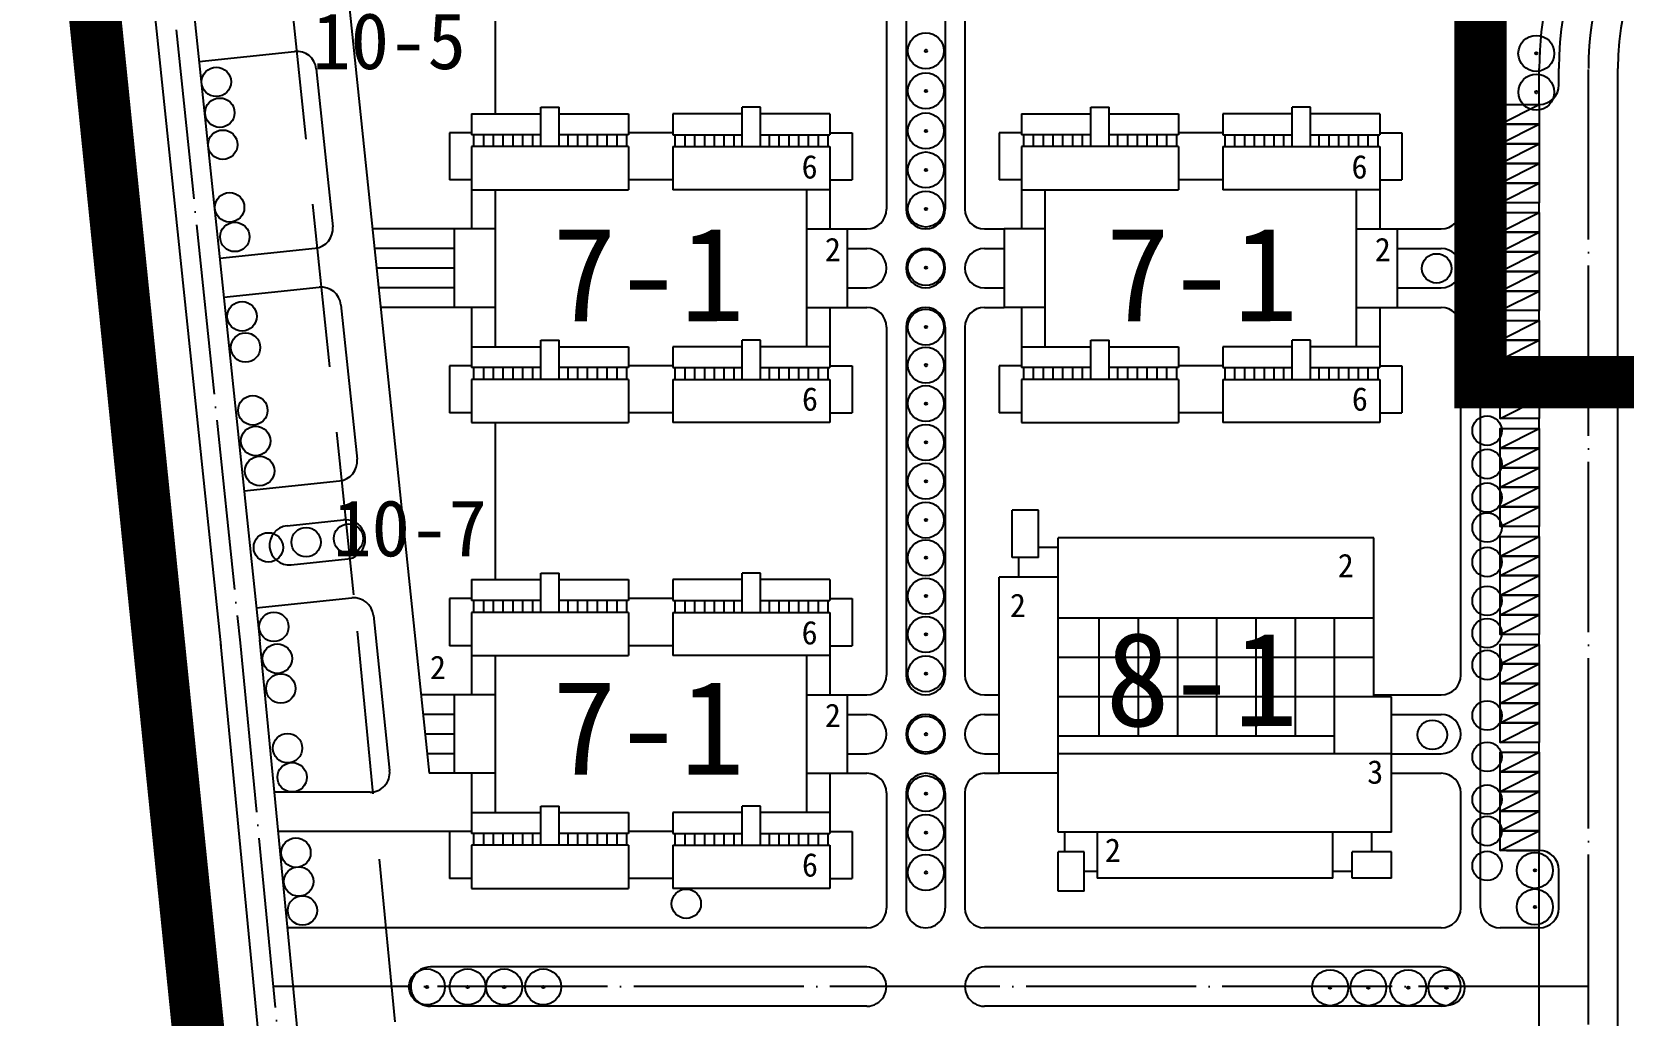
# Model space of a CAD drawing. Extents: x 38883873 to 41204444, y -39183004 to -36939090.
# Drawn here: x 39192493 to 39435874, y -38055701 to -37905420 of the extents above; entities that cross this region are included whole.
import ezdxf

# ---------------------------------------------------------------- set-up
doc = ezdxf.new("R2010")
doc.units = 0
doc.header["$LTSCALE"] = 1000
doc.header["$MEASUREMENT"] = 0
doc.linetypes.add('CENT', pattern=[15, 13, -1, 0, -1])
doc.linetypes.add('DASH', pattern=[0.35, 0.25, -0.1])
doc.layers.get('0').update_dxf_attribs({"linetype": 'CONTINUOUS'})
for name, color, linetype in [('1-CEG', 220, 'CONTINUOUS'), ('A-FACE', 4, 'CONTINUOUS'), ('PUB_TEXT', 4, 'CONTINUOUS'), ('TREE1', 62, 'CONTINUOUS'), ('人行道', 251, 'CONTINUOUS'), ('停车', 165, 'CONTINUOUS'), ('立面1', 131, 'CONTINUOUS'), ('范围', 7, 'CONTINUOUS'), ('道路中心线', 5, 'CENT')]:
    doc.layers.add(name, color=color, linetype=linetype)
doc.styles.add('-黑体', font='SIMHEI.TTF')

# ---------------------------------------------------------------- blocks, each defined once
blk = doc.blocks.new('sdji')
at = {"linetype": 'Continuous', "ltscale": 10}
for radius in [2750, 184]:
    blk.add_circle((512091, 867961), radius, dxfattribs=at)
blk = doc.blocks.new('sij')
at = {"layer": 'TREE1', "linetype": 'Continuous', "ltscale": 10}
blk.add_circle((327690, 1006813), 2250, dxfattribs=at)

msp = doc.modelspace()

# ---------------------------------------------------------------- linework, layer by layer
at = {"layer": 'A-FACE'}
for p, q in [((39214408, -37874945), (39227343, -37998500)), ((39208441, -37875569), (39221388, -37999248)), ((39426047, -37913528), (39426047, -37911020)), ((39435047, -38147154), (39435047, -37911020)), ((39221359, -37998952), (39228083, -38068742)), ((39227331, -37998377), (39234056, -38068166)), ((39423047, -38030528), (39417047, -38030528)), ((39418047, -38030528), (39423047, -38030528)), ((39426047, -38039341), (39426047, -38033528)), ((39423047, -38060341), (39423047, -38042341))]:
    msp.add_line(p, q, dxfattribs=at)
at = {"layer": 'A-FACE', "linetype": 'Continuous', "ltscale": 10}
for p, q in [((39417047, -37931528), (39417047, -37916528)), ((39417047, -37916528), (39423047, -37916528)), ((39423047, -37931528), (39417047, -37931528)), ((39417047, -37948028), (39417047, -37933028)), ((39417047, -37933028), (39423047, -37933028)), ((39423047, -37933028), (39423047, -37931528)), ((39423047, -37948028), (39417047, -37948028)), ((39417047, -37964528), (39417047, -37949528)), ((39417047, -37949528), (39423047, -37949528)), ((39423047, -37949528), (39423047, -37948028)), ((39423047, -37964528), (39417047, -37964528)), ((39423047, -37966028), (39423047, -37964528)), ((39417047, -37981028), (39417047, -37966028)), ((39417047, -37966028), (39423047, -37966028)), ((39423047, -37981028), (39417047, -37981028)), ((39423047, -37982528), (39423047, -37981028)), ((39417047, -37997528), (39417047, -37982528)), ((39417047, -37982528), (39423047, -37982528)), ((39423047, -37997528), (39417047, -37997528)), ((39417047, -38014028), (39417047, -37999028)), ((39417047, -37999028), (39423047, -37999028)), ((39423047, -37999028), (39423047, -37997528)), ((39423047, -38014028), (39417047, -38014028)), ((39417047, -38030528), (39417047, -38015528)), ((39417047, -38015528), (39423047, -38015528)), ((39423047, -38015528), (39423047, -38014028))]:
    msp.add_line(p, q, dxfattribs=at)
at = {"layer": 'A-FACE'}
for centre, radius, start, end in [((39475547, -37911020), 49500, 107.25816, 180.00004), ((39475547, -37911020), 40500, 90, 180), ((39423047, -38033528), 3000, 0, 90), ((39423047, -38039341), 3000, 270, 0)]:
    msp.add_arc(centre, radius, start, end, dxfattribs=at)
at = {"layer": 'A-FACE', "linetype": 'Continuous'}
msp.add_arc((39423047, -37913528), 3000, 270, 0, dxfattribs=at)
at = {"layer": '人行道'}
for p, q in [((39323197, -37879341), (39323197, -37932541)), ((39326197, -37879341), (39326197, -37932541)), ((39332197, -37879341), (39332197, -37932541)), ((39335197, -37879341), (39335197, -37932541)), ((39411047, -37932541), (39411047, -37906187)), ((39414047, -38039341), (39414047, -37906187)), ((39218071, -37909930), (39232685, -37908400)), ((39423047, -37916528), (39423047, -37911020)), ((39317197, -37935541), (39320197, -37935541)), ((39329197, -37935541), (39329197, -37935541)), ((39338197, -37935541), (39341197, -37935541)), ((39401297, -37935541), (39408047, -37935541)), ((39221221, -37940027), (39235836, -37938497)), ((39317197, -37938541), (39320197, -37938541)), ((39329197, -37938541), (39329197, -37938541)), ((39338197, -37938541), (39341197, -37938541)), ((39401297, -37938541), (39408047, -37938541)), ((39323197, -37941541), (39323197, -37941541)), ((39326197, -37941541), (39326197, -37941541)), ((39332197, -37941541), (39332197, -37941541)), ((39335197, -37941541), (39335197, -37941541)), ((39411047, -37941541), (39411047, -37941541)), ((39221846, -37945994), (39236461, -37944464)), ((39317197, -37944541), (39320197, -37944541)), ((39329197, -37944541), (39329197, -37944541)), ((39338197, -37944541), (39341197, -37944541)), ((39401297, -37944541), (39408047, -37944541)), ((39317197, -37947541), (39320197, -37947541)), ((39329197, -37947541), (39329197, -37947541)), ((39338197, -37947541), (39341197, -37947541)), ((39401297, -37947541), (39408047, -37947541)), ((39323197, -37950541), (39323197, -38003741)), ((39326197, -37950541), (39326197, -38003741)), ((39332197, -37950541), (39332197, -38003741)), ((39335197, -37950541), (39335197, -38003741)), ((39411047, -38003741), (39411047, -37950541)), ((39224943, -37975572), (39239557, -37974042)), ((39231525, -37980915), (39240182, -37980009)), ((39232150, -37986883), (39240807, -37985977)), ((39226817, -37993474), (39241431, -37991944)), ((39317197, -38006741), (39320197, -38006741)), ((39329197, -38006741), (39329197, -38006741)), ((39338197, -38006741), (39340447, -38006741)), ((39317197, -38009741), (39320197, -38009741)), ((39329197, -38009741), (39329197, -38009741)), ((39338197, -38009741), (39340447, -38009741)), ((39400447, -38009741), (39408047, -38009741)), ((39323197, -38012741), (39323197, -38012741)), ((39326197, -38012741), (39326197, -38012741)), ((39332197, -38012741), (39332197, -38012741)), ((39335197, -38012741), (39335197, -38012741)), ((39411047, -38012741), (39411047, -38012741)), ((39317197, -38015741), (39320197, -38015741)), ((39329197, -38015741), (39329197, -38015741)), ((39338197, -38015741), (39340447, -38015741)), ((39400447, -38015741), (39408047, -38015741)), ((39317197, -38018741), (39320197, -38018741)), ((39329197, -38018741), (39329197, -38018741)), ((39338197, -38018741), (39340447, -38018741)), ((39400447, -38018741), (39408047, -38018741)), ((39323197, -38021741), (39323197, -38039341)), ((39326197, -38021741), (39326197, -38039341)), ((39332197, -38021741), (39332197, -38039341)), ((39335197, -38021741), (39335197, -38039341)), ((39411047, -38039341), (39411047, -38021741)), ((39423047, -38042341), (39423047, -38030528)), ((39320197, -38042341), (39231567, -38042341)), ((39408047, -38042341), (39338197, -38042341)), ((39423047, -38042341), (39417047, -38042341)), ((39320197, -38048341), (39253448, -38048341)), ((39408051, -38048341), (39338197, -38048341)), ((39320197, -38054341), (39253444, -38054341)), ((39408047, -38054341), (39338197, -38054341))]:
    msp.add_line(p, q, dxfattribs=at)
at = {"layer": '人行道', "linetype": 'Continuous', "ltscale": 10}
for p, q in [((39235981, -37911072), (39238507, -37935201)), ((39239757, -37947136), (39242228, -37970746)), ((39244727, -37994615), (39247210, -38018329)), ((39397747, -38006741), (39408047, -38006741)), ((39244226, -38021641), (39229573, -38021641)), ((39256347, -38027641), (39230151, -38027641))]:
    msp.add_line(p, q, dxfattribs=at)
at = {"layer": '人行道'}
for centre, radius, start, end in [((39475547, -37906187), 61500, 134.10521, 180), ((39475547, -37906187), 64500, 151.10469, 180), ((39320197, -37932541), 3000, 270, 0), ((39329197, -37932541), 3000, 180, 270), ((39329197, -37932541), 3000, 270, 0), ((39338197, -37932541), 3000, 180, 270), ((39408047, -37932541), 3000, 270, 0), ((39320197, -37941541), 3000, 0, 90), ((39329197, -37941541), 3000, 90, 180), ((39329197, -37941541), 3000, 0, 90), ((39338197, -37941541), 3000, 90, 180), ((39408047, -37941541), 3000, 0, 90), ((39320197, -37941541), 3000, 270, 0), ((39329197, -37941541), 3000, 180, 270), ((39329197, -37941541), 3000, 270, 0), ((39338197, -37941541), 3000, 180, 270), ((39408047, -37941541), 3000, 270, 0), ((39320197, -37950541), 3000, 0, 90), ((39329197, -37950541), 3000, 90, 180), ((39329197, -37950541), 3000, 0, 90), ((39338197, -37950541), 3000, 90, 180), ((39408047, -37950541), 3000, 0, 90), ((39231847, -37983898), 3000, 96.16102, 275.79201), ((39320197, -38003741), 3000, 270, 0), ((39329197, -38003741), 3000, 180, 270), ((39329197, -38003741), 3000, 270, 0), ((39338197, -38003741), 3000, 180, 270), ((39320197, -38012741), 3000, 0, 90), ((39329197, -38012741), 3000, 90, 180), ((39329197, -38012741), 3000, 0, 90), ((39338197, -38012741), 3000, 90, 180), ((39408047, -38012741), 3000, 0, 90), ((39320197, -38012741), 3000, 270, 0), ((39329197, -38012741), 3000, 180, 270), ((39329197, -38012741), 3000, 270, 0), ((39338197, -38012741), 3000, 180, 270), ((39408047, -38012741), 3000, 270, 0), ((39320197, -38021741), 3000, 0, 90), ((39329197, -38021741), 3000, 90, 180), ((39329197, -38021741), 3000, 0, 90), ((39338197, -38021741), 3000, 90, 180), ((39408047, -38021741), 3000, 0, 90), ((39320197, -38039341), 3000, 270, 0), ((39329197, -38039341), 3000, 180, 0.00005), ((39338197, -38039341), 3000, 180, 270), ((39408047, -38039341), 3000, 270, 0), ((39417047, -38039341), 3000, 180, 270), ((39408047, -38051341), 3000, 270, 90)]:
    msp.add_arc(centre, radius, start, end, dxfattribs=at)
at = {"layer": '人行道', "linetype": 'Continuous'}
for centre, radius, start, end in [((39475547, -37911020), 52500, 131.32624, 180.00004), ((39239245, -37971058), 3000, 275.97651, 5.97651), ((39408047, -38003741), 3000, 270, 0), ((39253448, -38051341), 3000, 90.00001, 270.00008), ((39320197, -38051341), 3000, 269.99993, 90)]:
    msp.add_arc(centre, radius, start, end, dxfattribs=at)
at = {"layer": '人行道', "linetype": 'Continuous', "ltscale": 10}
for centre, start, end in [((39232997, -37911384), 5.97651, 95.97651), ((39235524, -37935513), 275.97651, 5.97651), ((39236773, -37947448), 5.97651, 95.97651), ((39240494, -37982993), 275.97647, 95.97651), ((39241744, -37994928), 5.97651, 95.97651), ((39244226, -38018641), 270, 5.97651), ((39338197, -38051341), 90, 270.00006)]:
    msp.add_arc(centre, 3000, start, end, dxfattribs=at)
at = {"layer": '停车', "linetype": 'Continuous', "ltscale": 10}
for points in [[(39417047, -37919528), (39417047, -37916528), (39423047, -37916528), (39423047, -37919528), (39417047, -37919528), (39423047, -37916528)], [(39417047, -37922528), (39417047, -37919528), (39423047, -37919528), (39423047, -37922528), (39417047, -37922528), (39423047, -37919528)], [(39417047, -37925528), (39417047, -37922528), (39423047, -37922528), (39423047, -37925528), (39417047, -37925528), (39423047, -37922528)], [(39417047, -37928528), (39417047, -37925528), (39423047, -37925528), (39423047, -37928528), (39417047, -37928528), (39423047, -37925528)], [(39417047, -37931528), (39417047, -37928528), (39423047, -37928528), (39423047, -37931528), (39417047, -37931528), (39423047, -37928528)], [(39417047, -37936028), (39417047, -37933028), (39423047, -37933028), (39423047, -37936028), (39417047, -37936028), (39423047, -37933028)], [(39417047, -37939028), (39417047, -37936028), (39423047, -37936028), (39423047, -37939028), (39417047, -37939028), (39423047, -37936028)], [(39417047, -37942028), (39417047, -37939028), (39423047, -37939028), (39423047, -37942028), (39417047, -37942028), (39423047, -37939028)], [(39417047, -37945028), (39417047, -37942028), (39423047, -37942028), (39423047, -37945028), (39417047, -37945028), (39423047, -37942028)], [(39417047, -37948028), (39417047, -37945028), (39423047, -37945028), (39423047, -37948028), (39417047, -37948028), (39423047, -37945028)], [(39417047, -37952528), (39417047, -37949528), (39423047, -37949528), (39423047, -37952528), (39417047, -37952528), (39423047, -37949528)], [(39417047, -37955528), (39417047, -37952528), (39423047, -37952528), (39423047, -37955528), (39417047, -37955528), (39423047, -37952528)], [(39417047, -37958528), (39417047, -37955528), (39423047, -37955528), (39423047, -37958528), (39417047, -37958528), (39423047, -37955528)], [(39417047, -37961528), (39417047, -37958528), (39423047, -37958528), (39423047, -37961528), (39417047, -37961528), (39423047, -37958528)], [(39417047, -37964528), (39417047, -37961528), (39423047, -37961528), (39423047, -37964528), (39417047, -37964528), (39423047, -37961528)], [(39417047, -37969028), (39417047, -37966028), (39423047, -37966028), (39423047, -37969028), (39417047, -37969028), (39423047, -37966028)], [(39417047, -37972028), (39417047, -37969028), (39423047, -37969028), (39423047, -37972028), (39417047, -37972028), (39423047, -37969028)], [(39417047, -37975028), (39417047, -37972028), (39423047, -37972028), (39423047, -37975028), (39417047, -37975028), (39423047, -37972028)], [(39417047, -37978028), (39417047, -37975028), (39423047, -37975028), (39423047, -37978028), (39417047, -37978028), (39423047, -37975028)], [(39417047, -37981028), (39417047, -37978028), (39423047, -37978028), (39423047, -37981028), (39417047, -37981028), (39423047, -37978028)], [(39417047, -37985528), (39417047, -37982528), (39423047, -37982528), (39423047, -37985528), (39417047, -37985528), (39423047, -37982528)], [(39417047, -37988528), (39417047, -37985528), (39423047, -37985528), (39423047, -37988528), (39417047, -37988528), (39423047, -37985528)], [(39417047, -37991528), (39417047, -37988528), (39423047, -37988528), (39423047, -37991528), (39417047, -37991528), (39423047, -37988528)], [(39417047, -37994528), (39417047, -37991528), (39423047, -37991528), (39423047, -37994528), (39417047, -37994528), (39423047, -37991528)], [(39417047, -37997528), (39417047, -37994528), (39423047, -37994528), (39423047, -37997528), (39417047, -37997528), (39423047, -37994528)], [(39417047, -38002028), (39417047, -37999028), (39423047, -37999028), (39423047, -38002028), (39417047, -38002028), (39423047, -37999028)], [(39417047, -38005028), (39417047, -38002028), (39423047, -38002028), (39423047, -38005028), (39417047, -38005028), (39423047, -38002028)], [(39417047, -38008028), (39417047, -38005028), (39423047, -38005028), (39423047, -38008028), (39417047, -38008028), (39423047, -38005028)], [(39417047, -38011028), (39417047, -38008028), (39423047, -38008028), (39423047, -38011028), (39417047, -38011028), (39423047, -38008028)], [(39417047, -38014028), (39417047, -38011028), (39423047, -38011028), (39423047, -38014028), (39417047, -38014028), (39423047, -38011028)], [(39417047, -38018528), (39417047, -38015528), (39423047, -38015528), (39423047, -38018528), (39417047, -38018528), (39423047, -38015528)], [(39417047, -38021528), (39417047, -38018528), (39423047, -38018528), (39423047, -38021528), (39417047, -38021528), (39423047, -38018528)], [(39417047, -38024528), (39417047, -38021528), (39423047, -38021528), (39423047, -38024528), (39417047, -38024528), (39423047, -38021528)], [(39417047, -38027528), (39417047, -38024528), (39423047, -38024528), (39423047, -38027528), (39417047, -38027528), (39423047, -38024528)], [(39417047, -38030528), (39417047, -38027528), (39423047, -38027528), (39423047, -38030528), (39417047, -38030528), (39423047, -38027528)]]:
    msp.add_lwpolyline(points, dxfattribs=at)
at = {"layer": '立面1', "linetype": 'Continuous', "ltscale": 10}
for p, q in [((39238085, -37873539), (39253286, -38018741)), ((39270347, -37916941), (39273147, -37916941)), ((39290547, -37917941), (39290547, -37921141)), ((39306747, -37921141), (39306747, -37922941)), ((39308247, -37921141), (39308247, -37922941)), ((39309747, -37921141), (39309747, -37922941)), ((39311247, -37921141), (39311247, -37922941)), ((39312747, -37921141), (39312747, -37922941)), ((39360047, -37921141), (39360047, -37922941)), ((39361547, -37921141), (39361547, -37922941)), ((39363047, -37921141), (39363047, -37922941)), ((39364547, -37921141), (39364547, -37922941)), ((39366047, -37921141), (39366047, -37922941)), ((39377947, -37921141), (39377947, -37922941)), ((39290547, -37922941), (39290547, -37929541)), ((39259747, -37928041), (39256347, -37928041)), ((39257097, -37935541), (39244576, -37935541)), ((39310947, -37935541), (39317197, -37935541)), ((39257097, -37938541), (39244890, -37938541)), ((39257097, -37941541), (39245204, -37941541)), ((39257097, -37944541), (39245518, -37944541)), ((39257097, -37947541), (39245832, -37947541)), ((39310947, -37947541), (39317197, -37947541)), ((39270347, -37952541), (39273147, -37952541)), ((39353147, -37956741), (39353147, -37958541)), ((39358547, -37956741), (39358547, -37958541)), ((39360047, -37956741), (39360047, -37958541)), ((39361547, -37956741), (39361547, -37958541)), ((39382447, -37956741), (39382447, -37958541)), ((39314547, -37963641), (39317947, -37963641)), ((39343847, -37963641), (39340447, -37963641)), ((39257097, -38006741), (39252030, -38006741)), ((39263347, -38006741), (39257097, -38006741)), ((39257097, -38009741), (39252344, -38009741)), ((39257097, -38012741), (39252658, -38012741)), ((39257097, -38015741), (39252972, -38015741)), ((39257097, -38018741), (39253286, -38018741)), ((39270347, -38023741), (39273147, -38023741)), ((39259747, -38034841), (39256347, -38034841))]:
    msp.add_line(p, q, dxfattribs=at)
at = {"layer": '立面1', "color": 1, "linetype": 'Continuous', "ltscale": 10}
for p, q in [((39263347, -37893941), (39263347, -37917941)), ((39259747, -37917941), (39270347, -37917941)), ((39259747, -37917941), (39259747, -37921141)), ((39270347, -37922941), (39270347, -37916941)), ((39273147, -37922941), (39273147, -37916941)), ((39273147, -37917941), (39283747, -37917941)), ((39283747, -37917941), (39283747, -37921141)), ((39301147, -37917941), (39290547, -37917941)), ((39303947, -37916941), (39301147, -37916941)), ((39301147, -37922941), (39301147, -37916941)), ((39303947, -37922941), (39303947, -37916941)), ((39314547, -37917941), (39303947, -37917941)), ((39314547, -37917941), (39314547, -37921141)), ((39343847, -37917941), (39354447, -37917941)), ((39343847, -37917941), (39343847, -37921141)), ((39354447, -37916941), (39357247, -37916941)), ((39354447, -37922941), (39354447, -37916941)), ((39357247, -37922941), (39357247, -37916941)), ((39357247, -37917941), (39367847, -37917941)), ((39367847, -37917941), (39367847, -37921141)), ((39385247, -37917941), (39374647, -37917941)), ((39374647, -37917941), (39374647, -37921141)), ((39388047, -37916941), (39385247, -37916941)), ((39385247, -37922941), (39385247, -37916941)), ((39388047, -37922941), (39388047, -37916941)), ((39398647, -37917941), (39388047, -37917941)), ((39398647, -37917941), (39398647, -37921141)), ((39256347, -37920841), (39256347, -37928041)), ((39259747, -37920841), (39256347, -37920841)), ((39270347, -37921141), (39259747, -37921141)), ((39260047, -37921141), (39260047, -37922941)), ((39261547, -37921141), (39261547, -37922941)), ((39263047, -37921141), (39263047, -37922941)), ((39264547, -37921141), (39264547, -37922941)), ((39266047, -37921141), (39266047, -37922941)), ((39267547, -37921141), (39267547, -37922941)), ((39269047, -37921141), (39269047, -37922941)), ((39283747, -37921141), (39273147, -37921141)), ((39274447, -37921141), (39274447, -37922941)), ((39275947, -37921141), (39275947, -37922941)), ((39277447, -37921141), (39277447, -37922941)), ((39278947, -37921141), (39278947, -37922941)), ((39280447, -37921141), (39280447, -37922941)), ((39281947, -37921141), (39281947, -37922941)), ((39283447, -37921141), (39283447, -37922941)), ((39290547, -37920841), (39283747, -37920841)), ((39290547, -37921141), (39301147, -37921141)), ((39290847, -37921141), (39290847, -37922941)), ((39292347, -37921141), (39292347, -37922941)), ((39293847, -37921141), (39293847, -37922941)), ((39295347, -37921141), (39295347, -37922941)), ((39296847, -37921141), (39296847, -37922941)), ((39298347, -37921141), (39298347, -37922941)), ((39299847, -37921141), (39299847, -37922941)), ((39303947, -37921141), (39314547, -37921141)), ((39305247, -37921141), (39305247, -37922941)), ((39314247, -37921141), (39314247, -37922941)), ((39314547, -37920841), (39317947, -37920841)), ((39317947, -37920841), (39317947, -37928041)), ((39340447, -37920841), (39340447, -37928041)), ((39343847, -37920841), (39340447, -37920841)), ((39354447, -37921141), (39343847, -37921141)), ((39344147, -37921141), (39344147, -37922941)), ((39345647, -37921141), (39345647, -37922941)), ((39347147, -37921141), (39347147, -37922941)), ((39348647, -37921141), (39348647, -37922941)), ((39350147, -37921141), (39350147, -37922941)), ((39351647, -37921141), (39351647, -37922941)), ((39353147, -37921141), (39353147, -37922941)), ((39367847, -37921141), (39357247, -37921141)), ((39358547, -37921141), (39358547, -37922941)), ((39367547, -37921141), (39367547, -37922941)), ((39374647, -37920841), (39367847, -37920841)), ((39374647, -37921141), (39385247, -37921141)), ((39374947, -37921141), (39374947, -37922941)), ((39376447, -37921141), (39376447, -37922941)), ((39379447, -37921141), (39379447, -37922941)), ((39380947, -37921141), (39380947, -37922941)), ((39382447, -37921141), (39382447, -37922941)), ((39383947, -37921141), (39383947, -37922941)), ((39388047, -37921141), (39398647, -37921141)), ((39389347, -37921141), (39389347, -37922941)), ((39390847, -37921141), (39390847, -37922941)), ((39392347, -37921141), (39392347, -37922941)), ((39393847, -37921141), (39393847, -37922941)), ((39395347, -37921141), (39395347, -37922941)), ((39396847, -37921141), (39396847, -37922941)), ((39398347, -37921141), (39398347, -37922941)), ((39398647, -37920841), (39402047, -37920841)), ((39402047, -37920841), (39402047, -37928041)), ((39283747, -37922941), (39259747, -37922941)), ((39259747, -37922941), (39259747, -37935541)), ((39283747, -37922941), (39283747, -37929541)), ((39290547, -37922941), (39314547, -37922941)), ((39314547, -37922941), (39314547, -37935541)), ((39367847, -37922941), (39343847, -37922941)), ((39343847, -37922941), (39343847, -37935541)), ((39367847, -37922941), (39367847, -37929541)), ((39374647, -37922941), (39398647, -37922941)), ((39374647, -37922941), (39374647, -37929541)), ((39398647, -37922941), (39398647, -37935541)), ((39290547, -37928041), (39283747, -37928041)), ((39314547, -37928041), (39317947, -37928041)), ((39343847, -37928041), (39340447, -37928041)), ((39374647, -37928041), (39367847, -37928041)), ((39398647, -37928041), (39402047, -37928041)), ((39259747, -37929541), (39283747, -37929541)), ((39263347, -37929541), (39263347, -37953541)), ((39314547, -37929541), (39290547, -37929541)), ((39310947, -37929541), (39310947, -37953541)), ((39343847, -37929541), (39367847, -37929541)), ((39347447, -37929541), (39347447, -37953541)), ((39398647, -37929541), (39374647, -37929541)), ((39395047, -37929541), (39395047, -37953541)), ((39257097, -37935541), (39257097, -37947541)), ((39263347, -37935541), (39257097, -37935541)), ((39317197, -37935541), (39317197, -37947541)), ((39341197, -37935541), (39341197, -37947541)), ((39347447, -37935541), (39341197, -37935541)), ((39395047, -37935541), (39401297, -37935541)), ((39401297, -37935541), (39401297, -37947541)), ((39263347, -37947541), (39257097, -37947541)), ((39259747, -37947541), (39259747, -37956741)), ((39314547, -37947541), (39314547, -37956741)), ((39347447, -37947541), (39341197, -37947541)), ((39343847, -37947541), (39343847, -37956741)), ((39395047, -37947541), (39401297, -37947541)), ((39398647, -37947541), (39398647, -37956741)), ((39270347, -37958541), (39270347, -37952541)), ((39273147, -37958541), (39273147, -37952541)), ((39303947, -37952541), (39301147, -37952541)), ((39301147, -37958541), (39301147, -37952541)), ((39303947, -37958541), (39303947, -37952541)), ((39354447, -37952541), (39357247, -37952541)), ((39354447, -37958541), (39354447, -37952541)), ((39357247, -37958541), (39357247, -37952541)), ((39388047, -37952541), (39385247, -37952541)), ((39385247, -37958541), (39385247, -37952541)), ((39388047, -37958541), (39388047, -37952541)), ((39259747, -37953541), (39270347, -37953541)), ((39273147, -37953541), (39283747, -37953541)), ((39283747, -37953541), (39283747, -37956741)), ((39301147, -37953541), (39290547, -37953541)), ((39290547, -37953541), (39290547, -37956741)), ((39314547, -37953541), (39303947, -37953541)), ((39343847, -37953541), (39354447, -37953541)), ((39357247, -37953541), (39367847, -37953541)), ((39367847, -37953541), (39367847, -37956741)), ((39385247, -37953541), (39374647, -37953541)), ((39374647, -37953541), (39374647, -37956741)), ((39398647, -37953541), (39388047, -37953541)), ((39256347, -37956441), (39256347, -37963641)), ((39259747, -37956441), (39256347, -37956441)), ((39270347, -37956741), (39259747, -37956741)), ((39260047, -37956741), (39260047, -37958541)), ((39261547, -37956741), (39261547, -37958541)), ((39263047, -37956741), (39263047, -37958541)), ((39264547, -37956741), (39264547, -37958541)), ((39266047, -37956741), (39266047, -37958541)), ((39267547, -37956741), (39267547, -37958541)), ((39269047, -37956741), (39269047, -37958541)), ((39283747, -37956741), (39273147, -37956741)), ((39274447, -37956741), (39274447, -37958541)), ((39275947, -37956741), (39275947, -37958541)), ((39277447, -37956741), (39277447, -37958541)), ((39278947, -37956741), (39278947, -37958541)), ((39280447, -37956741), (39280447, -37958541)), ((39281947, -37956741), (39281947, -37958541)), ((39283447, -37956741), (39283447, -37958541)), ((39290547, -37956441), (39283747, -37956441)), ((39290547, -37956741), (39301147, -37956741)), ((39290847, -37956741), (39290847, -37958541)), ((39292347, -37956741), (39292347, -37958541)), ((39293847, -37956741), (39293847, -37958541)), ((39295347, -37956741), (39295347, -37958541)), ((39296847, -37956741), (39296847, -37958541)), ((39298347, -37956741), (39298347, -37958541)), ((39299847, -37956741), (39299847, -37958541)), ((39303947, -37956741), (39314547, -37956741)), ((39305247, -37956741), (39305247, -37958541)), ((39306747, -37956741), (39306747, -37958541)), ((39308247, -37956741), (39308247, -37958541)), ((39309747, -37956741), (39309747, -37958541)), ((39311247, -37956741), (39311247, -37958541)), ((39312747, -37956741), (39312747, -37958541)), ((39314247, -37956741), (39314247, -37958541)), ((39314547, -37956441), (39317947, -37956441)), ((39317947, -37956441), (39317947, -37963641)), ((39340447, -37956441), (39340447, -37963641)), ((39343847, -37956441), (39340447, -37956441)), ((39354447, -37956741), (39343847, -37956741)), ((39344147, -37956741), (39344147, -37958541)), ((39345647, -37956741), (39345647, -37958541)), ((39347147, -37956741), (39347147, -37958541)), ((39348647, -37956741), (39348647, -37958541)), ((39350147, -37956741), (39350147, -37958541)), ((39351647, -37956741), (39351647, -37958541)), ((39367847, -37956741), (39357247, -37956741)), ((39363047, -37956741), (39363047, -37958541)), ((39364547, -37956741), (39364547, -37958541)), ((39366047, -37956741), (39366047, -37958541)), ((39367547, -37956741), (39367547, -37958541)), ((39374647, -37956441), (39367847, -37956441)), ((39374647, -37956741), (39385247, -37956741)), ((39374947, -37956741), (39374947, -37958541)), ((39376447, -37956741), (39376447, -37958541)), ((39377947, -37956741), (39377947, -37958541)), ((39379447, -37956741), (39379447, -37958541)), ((39380947, -37956741), (39380947, -37958541)), ((39383947, -37956741), (39383947, -37958541)), ((39388047, -37956741), (39398647, -37956741)), ((39389347, -37956741), (39389347, -37958541)), ((39390847, -37956741), (39390847, -37958541)), ((39392347, -37956741), (39392347, -37958541)), ((39393847, -37956741), (39393847, -37958541)), ((39395347, -37956741), (39395347, -37958541)), ((39396847, -37956741), (39396847, -37958541)), ((39398347, -37956741), (39398347, -37958541)), ((39398647, -37956441), (39402047, -37956441)), ((39402047, -37956441), (39402047, -37963641)), ((39283747, -37958541), (39259747, -37958541)), ((39259747, -37958541), (39259747, -37965141)), ((39283747, -37958541), (39283747, -37965141)), ((39290547, -37958541), (39314547, -37958541)), ((39290547, -37958541), (39290547, -37965141)), ((39314547, -37958541), (39314547, -37965141)), ((39367847, -37958541), (39343847, -37958541)), ((39343847, -37958541), (39343847, -37965141)), ((39367847, -37958541), (39367847, -37965141)), ((39374647, -37958541), (39398647, -37958541)), ((39374647, -37958541), (39374647, -37965141)), ((39398647, -37958541), (39398647, -37965141)), ((39259747, -37963641), (39256347, -37963641)), ((39290547, -37963641), (39283747, -37963641)), ((39374647, -37963641), (39367847, -37963641)), ((39398647, -37963641), (39402047, -37963641)), ((39259747, -37965141), (39283747, -37965141)), ((39314547, -37965141), (39290547, -37965141)), ((39343847, -37965141), (39367847, -37965141)), ((39398647, -37965141), (39374647, -37965141)), ((39259747, -37989141), (39259747, -37992341)), ((39290547, -37989141), (39290547, -37992341)), ((39314547, -37989141), (39314547, -37992341)), ((39259747, -37992041), (39256347, -37992041)), ((39274447, -37992341), (39274447, -37994141)), ((39275947, -37992341), (39275947, -37994141)), ((39277447, -37992341), (39277447, -37994141)), ((39278947, -37992341), (39278947, -37994141)), ((39280447, -37992341), (39280447, -37994141)), ((39290547, -37994141), (39290547, -38000741)), ((39290847, -37992341), (39290847, -37994141)), ((39306747, -37992341), (39306747, -37994141)), ((39308247, -37992341), (39308247, -37994141)), ((39309747, -37992341), (39309747, -37994141)), ((39311247, -37992341), (39311247, -37994141)), ((39314547, -37992041), (39317947, -37992041)), ((39259747, -37999241), (39256347, -37999241)), ((39310947, -38006741), (39317197, -38006741)), ((39317197, -38006741), (39317197, -38018741)), ((39310947, -38018741), (39317197, -38018741)), ((39270347, -38029741), (39270347, -38023741)), ((39273147, -38029741), (39273147, -38023741)), ((39273147, -38024741), (39283747, -38024741)), ((39283747, -38024741), (39283747, -38027941)), ((39301147, -38024741), (39290547, -38024741)), ((39290547, -38024741), (39290547, -38027941)), ((39303947, -38023741), (39301147, -38023741)), ((39301147, -38029741), (39301147, -38023741)), ((39259747, -38027641), (39256347, -38027641)), ((39260047, -38027941), (39260047, -38029741)), ((39261547, -38027941), (39261547, -38029741)), ((39263047, -38027941), (39263047, -38029741)), ((39264547, -38027941), (39264547, -38029741)), ((39266047, -38027941), (39266047, -38029741)), ((39267547, -38027941), (39267547, -38029741)), ((39269047, -38027941), (39269047, -38029741)), ((39283747, -38027941), (39273147, -38027941)), ((39274447, -38027941), (39274447, -38029741)), ((39275947, -38027941), (39275947, -38029741)), ((39277447, -38027941), (39277447, -38029741)), ((39278947, -38027941), (39278947, -38029741)), ((39280447, -38027941), (39280447, -38029741)), ((39281947, -38027941), (39281947, -38029741)), ((39283447, -38027941), (39283447, -38029741)), ((39290547, -38027641), (39283747, -38027641)), ((39290547, -38027941), (39301147, -38027941)), ((39290847, -38027941), (39290847, -38029741)), ((39292347, -38027941), (39292347, -38029741)), ((39293847, -38027941), (39293847, -38029741)), ((39295347, -38027941), (39295347, -38029741)), ((39296847, -38027941), (39296847, -38029741)), ((39298347, -38027941), (39298347, -38029741)), ((39299847, -38027941), (39299847, -38029741)), ((39283747, -38029741), (39259747, -38029741)), ((39283747, -38029741), (39283747, -38036341)), ((39290547, -38029741), (39314547, -38029741)), ((39290547, -38029741), (39290547, -38036341)), ((39290547, -38034841), (39283747, -38034841))]:
    msp.add_line(p, q, dxfattribs=at)
at = {"layer": '立面1', "color": 1, "ltscale": 10}
for p, q in [((39263347, -37965141), (39263347, -37989141)), ((39259747, -37989141), (39270347, -37989141)), ((39270347, -37988141), (39273147, -37988141)), ((39270347, -37994141), (39270347, -37988141)), ((39273147, -37994141), (39273147, -37988141)), ((39273147, -37989141), (39283747, -37989141)), ((39283747, -37989141), (39283747, -37992341)), ((39301147, -37989141), (39290547, -37989141)), ((39303947, -37988141), (39301147, -37988141)), ((39301147, -37994141), (39301147, -37988141)), ((39303947, -37994141), (39303947, -37988141)), ((39314547, -37989141), (39303947, -37989141)), ((39256347, -37992041), (39256347, -37999241)), ((39270347, -37992341), (39259747, -37992341)), ((39283747, -37994141), (39259747, -37994141)), ((39259747, -37994141), (39259747, -38006741)), ((39260047, -37992341), (39260047, -37994141)), ((39261547, -37992341), (39261547, -37994141)), ((39263047, -37992341), (39263047, -37994141)), ((39264547, -37992341), (39264547, -37994141)), ((39266047, -37992341), (39266047, -37994141)), ((39267547, -37992341), (39267547, -37994141)), ((39269047, -37992341), (39269047, -37994141)), ((39283747, -37992341), (39273147, -37992341)), ((39281947, -37992341), (39281947, -37994141)), ((39283447, -37992341), (39283447, -37994141)), ((39290547, -37992041), (39283747, -37992041)), ((39283747, -37994141), (39283747, -38000741)), ((39290547, -37992341), (39301147, -37992341)), ((39290547, -37994141), (39314547, -37994141)), ((39292347, -37992341), (39292347, -37994141)), ((39293847, -37992341), (39293847, -37994141)), ((39295347, -37992341), (39295347, -37994141)), ((39296847, -37992341), (39296847, -37994141)), ((39298347, -37992341), (39298347, -37994141)), ((39299847, -37992341), (39299847, -37994141)), ((39303947, -37992341), (39314547, -37992341)), ((39305247, -37992341), (39305247, -37994141)), ((39312747, -37992341), (39312747, -37994141)), ((39314247, -37992341), (39314247, -37994141)), ((39314547, -37994141), (39314547, -38006741)), ((39317947, -37992041), (39317947, -37999241)), ((39259747, -38000741), (39283747, -38000741)), ((39263347, -38000741), (39263347, -38024741)), ((39290547, -37999241), (39283747, -37999241)), ((39314547, -38000741), (39290547, -38000741)), ((39310947, -38000741), (39310947, -38024741)), ((39314547, -37999241), (39317947, -37999241)), ((39257097, -38006741), (39257097, -38018741)), ((39263347, -38018741), (39257097, -38018741)), ((39259747, -38018741), (39259747, -38027941)), ((39314547, -38018741), (39314547, -38027941)), ((39259747, -38024741), (39270347, -38024741)), ((39303947, -38029741), (39303947, -38023741)), ((39314547, -38024741), (39303947, -38024741)), ((39256347, -38027641), (39256347, -38034841)), ((39270347, -38027941), (39259747, -38027941)), ((39303947, -38027941), (39314547, -38027941)), ((39305247, -38027941), (39305247, -38029741)), ((39306747, -38027941), (39306747, -38029741)), ((39308247, -38027941), (39308247, -38029741)), ((39309747, -38027941), (39309747, -38029741)), ((39311247, -38027941), (39311247, -38029741)), ((39312747, -38027941), (39312747, -38029741)), ((39314247, -38027941), (39314247, -38029741)), ((39314547, -38027641), (39317947, -38027641)), ((39317947, -38027641), (39317947, -38034841)), ((39259747, -38029741), (39259747, -38036341)), ((39314547, -38029741), (39314547, -38036341)), ((39314547, -38034841), (39317947, -38034841)), ((39259747, -38036341), (39283747, -38036341)), ((39314547, -38036341), (39290547, -38036341))]:
    msp.add_line(p, q, dxfattribs=at)
at = {"layer": '立面1', "color": 1, "lineweight": -3, "ltscale": 10}
for p, q in [((39342447, -37985741), (39342447, -37978541)), ((39346447, -37978541), (39342447, -37978541)), ((39346447, -37985741), (39346447, -37978541)), ((39397747, -37982741), (39349447, -37982741)), ((39349447, -38027741), (39349447, -37982741)), ((39397747, -38007041), (39397747, -37982741)), ((39346447, -37985741), (39342447, -37985741)), ((39340447, -38018741), (39340447, -37988741)), ((39349447, -37988741), (39340447, -37988741)), ((39397747, -37995041), (39349447, -37995041)), ((39355747, -38013041), (39355747, -37995041)), ((39361747, -38013041), (39361747, -37995041)), ((39367747, -38013041), (39367747, -37995041)), ((39373747, -38013041), (39373747, -37995041)), ((39379747, -38013041), (39379747, -37995041)), ((39385747, -38013041), (39385747, -37995041)), ((39391747, -38015741), (39391747, -37995041)), ((39397747, -38001041), (39349447, -38001041)), ((39400447, -38027741), (39400447, -38015741)), ((39349447, -38018741), (39340447, -38018741)), ((39400447, -38027741), (39349447, -38027741)), ((39350447, -38027741), (39350447, -38030741)), ((39355447, -38027741), (39355447, -38034741)), ((39391447, -38034741), (39391447, -38027741)), ((39397447, -38030741), (39397447, -38027741)), ((39349447, -38036741), (39349447, -38030741)), ((39353447, -38030741), (39349447, -38030741)), ((39353447, -38036741), (39353447, -38030741)), ((39400447, -38030741), (39394447, -38030741)), ((39394447, -38034741), (39394447, -38030741)), ((39400447, -38034741), (39400447, -38030741)), ((39355447, -38033741), (39353447, -38033741)), ((39391447, -38034741), (39355447, -38034741)), ((39394447, -38033741), (39391447, -38033741))]:
    msp.add_line(p, q, dxfattribs=at)
at = {"layer": '立面1', "linetype": 'Continuous', "lineweight": -3, "ltscale": 10}
for p, q in [((39349447, -37984241), (39346447, -37984241)), ((39343447, -37988741), (39343447, -37985741)), ((39340447, -38018741), (39340447, -37988741)), ((39400447, -38034741), (39394447, -38034741)), ((39353447, -38036741), (39349447, -38036741))]:
    msp.add_line(p, q, dxfattribs=at)
at = {"layer": '立面1', "color": 1, "linetype": 'Continuous', "lineweight": -3, "ltscale": 10}
for p, q in [((39400447, -38007041), (39349447, -38007041)), ((39400447, -38015741), (39400447, -38007041)), ((39391747, -38013041), (39349447, -38013041)), ((39400447, -38015741), (39349447, -38015741))]:
    msp.add_line(p, q, dxfattribs=at)
at = {"layer": '范围', "color": 1, "linetype": 'DASH', "ltscale": 50}
for points, const_width in [([(39727275, -37603786), (39309838, -37602478), (39267254, -37697480), (39215453, -37815637), (39203656, -37841696, -0.0375387), (39200633, -37850208, 0.1308835), (39198294, -37865085), (39212418, -38000000), (39219106, -38069414), (39219411, -38084620, -0.195535), (39216767, -38101984), (39156180, -38203680), (39625395, -38659790), (39748451, -38760972), (39960509, -38548914), (40086169, -38423253), (40107609, -38401814, 0.1316525), (40102432, -38392848), (40050787, -38341202), (40018183, -38301527), (39930095, -38213439, -0.2363782)], 2000), ([(39222264, -37800102), (39294204, -37831641), (39414047, -37831641), (39414047, -37911020), (39414047, -37958979), (39590820, -37958979), (39590820, -38141407), (39632801, -38141407, -0.6227318), (39705645, -38289600), (39790842, -38375220), (39850386, -38315971), (39914079, -38379981), (39854535, -38439230), (39886063, -38470915), (39962096, -38547326), (39748451, -38760972), (39625395, -38659790), (39156180, -38203680), (39216767, -38101984, 0.195535), (39219411, -38084620), (39219106, -38069414), (39198294, -37865085, -0.1294591), (39200633, -37850208), (39203656, -37841696)], 8000)]:
    msp.add_lwpolyline(points, format="xyb", close=True, dxfattribs=dict(at, const_width=const_width))
at = {"layer": '范围', "color": 1, "linetype": 'DASH', "ltscale": 100}
msp.add_lwpolyline([(39335954, -37617560), (39294680, -37709638), (39242857, -37827846), (39231871, -37852113, -0.0297011), (39228151, -37862157), (39242268, -37996999), (39249078, -38067672), (39249354, -38081446, -0.1766535), (39242540, -38117338), (39194079, -38198681)], format="xyb", dxfattribs=at)
at = {"layer": '道路中心线', "ltscale": 2}
for p, q in [((39211424, -37875257), (39224358, -37998800)), ((39430547, -38147154), (39430547, -37911020)), ((39224358, -37998800), (39231070, -38068454)), ((39430547, -38051341), (39229421, -38051341))]:
    msp.add_line(p, q, dxfattribs=at)
msp.add_arc((39475547, -37911020), 45000, 90, 180, dxfattribs=at)

# ---------------------------------------------------------------- block references
at = {"layer": 'TREE1', "linetype": 'Continuous', "rotation": 89.71588559147328}
for p in [(40194645, -38424714), (40287997, -38425100), (40194645, -38430834), (40288006, -38431023), (40194645, -38436954), (40194645, -38442920), (40194645, -38448887), (40194645, -38457831), (40194645, -38466935), (40194645, -38472746), (40194645, -38478626), (40194645, -38484559), (40194645, -38490493), (40194645, -38496426), (40194645, -38502185), (40194645, -38508046), (40194645, -38513906), (40194645, -38519910), (40194645, -38529151), (40194645, -38538235), (40194645, -38544183), (40194645, -38550291), (40287783, -38549961), (40287783, -38555555), (40118335, -38567778), (40124557, -38567778), (40130141, -38567778), (40136124, -38567778), (40256463, -38567895), (40262311, -38567895), (40268415, -38567895), (40274263, -38567895)]:
    msp.add_blockref('sdji', p, dxfattribs=at)
at = {"layer": 'TREE1', "linetype": 'Continuous'}
for p in [(38893026, -38919882), (39087366, -38921255), (38893558, -38924593), (39087366, -38926105), (38894009, -38929485), (39087366, -38930731), (39087366, -38935343), (38895052, -38939060), (39087366, -38940665), (38895851, -38943574), (39087366, -38946076), (39079653, -38948385), (39087366, -38950737), (38896953, -38955715), (39087366, -38955615), (38897495, -38960483), (39087366, -38961558), (39087366, -38966436), (38898603, -38970085), (39087366, -38973178), (38899033, -38974764), (39087366, -38978283), (38899654, -38979347), (39087366, -38983416), (39087366, -38987984), (38900983, -38991027), (38906749, -38990228), (38913230, -38989681), (39087366, -38993262), (39087366, -38999198), (38901824, -39003168), (39087366, -39004140), (38902349, -39008025), (39087366, -39008995), (38902880, -39012597), (39087366, -39016711), (39078996, -39019672), (38903917, -39021705), (39087366, -39023027), (38904611, -39026157), (39087366, -39029567), (39087366, -39034364), (38905198, -39037688), (39087366, -39039705), (38905615, -39042080), (38906191, -39046513), (38964893, -39045489)]:
    msp.add_blockref('sij', p, dxfattribs=at)

# ---------------------------------------------------------------- texts
at = {"layer": '1-CEG', "style": '-黑体'}
for s, p in [('6', (39310226, -37927839)), ('6', (39394326, -37927839)), ('2', (39313784, -37940484)), ('2', (39397884, -37940484)), ('6', (39310280, -37963329)), ('6', (39394380, -37963329)), ('2', (39392215, -37988782)), ('2', (39342081, -37994871)), ('6', (39310226, -37999039)), ('2', (39253384, -38004351)), ('2', (39313784, -38011684))]:
    msp.add_text(s, height=3600, dxfattribs=at).set_placement(p)
at = {"layer": '1-CEG', "color": 1, "style": '-黑体'}
for s, p in [('3', (39396727, -38020332)), ('2', (39356608, -38032288)), ('6', (39310280, -38034529))]:
    msp.add_text(s, height=3600, dxfattribs=at).set_placement(p)
at = {"layer": 'PUB_TEXT', "color": 2, "style": '-黑体'}
for s, p in [('10-5', (39235377, -37911132)), ('10-7', (39238579, -37985587))]:
    msp.add_text(s, height=8640, rotation=0.0523, dxfattribs=at).set_placement(p)
at = {"layer": 'PUB_TEXT', "color": 1, "style": '-黑体'}
for s, p in [('7-1', (39272102, -37949660)), ('7-1', (39356726, -37949660)), ('8-1', (39356726, -38011556)), ('7-1', (39272102, -38018949))]:
    msp.add_text(s, height=14400, rotation=0.0523, dxfattribs=at).set_placement(p)

doc.saveas('drawing.dxf')
